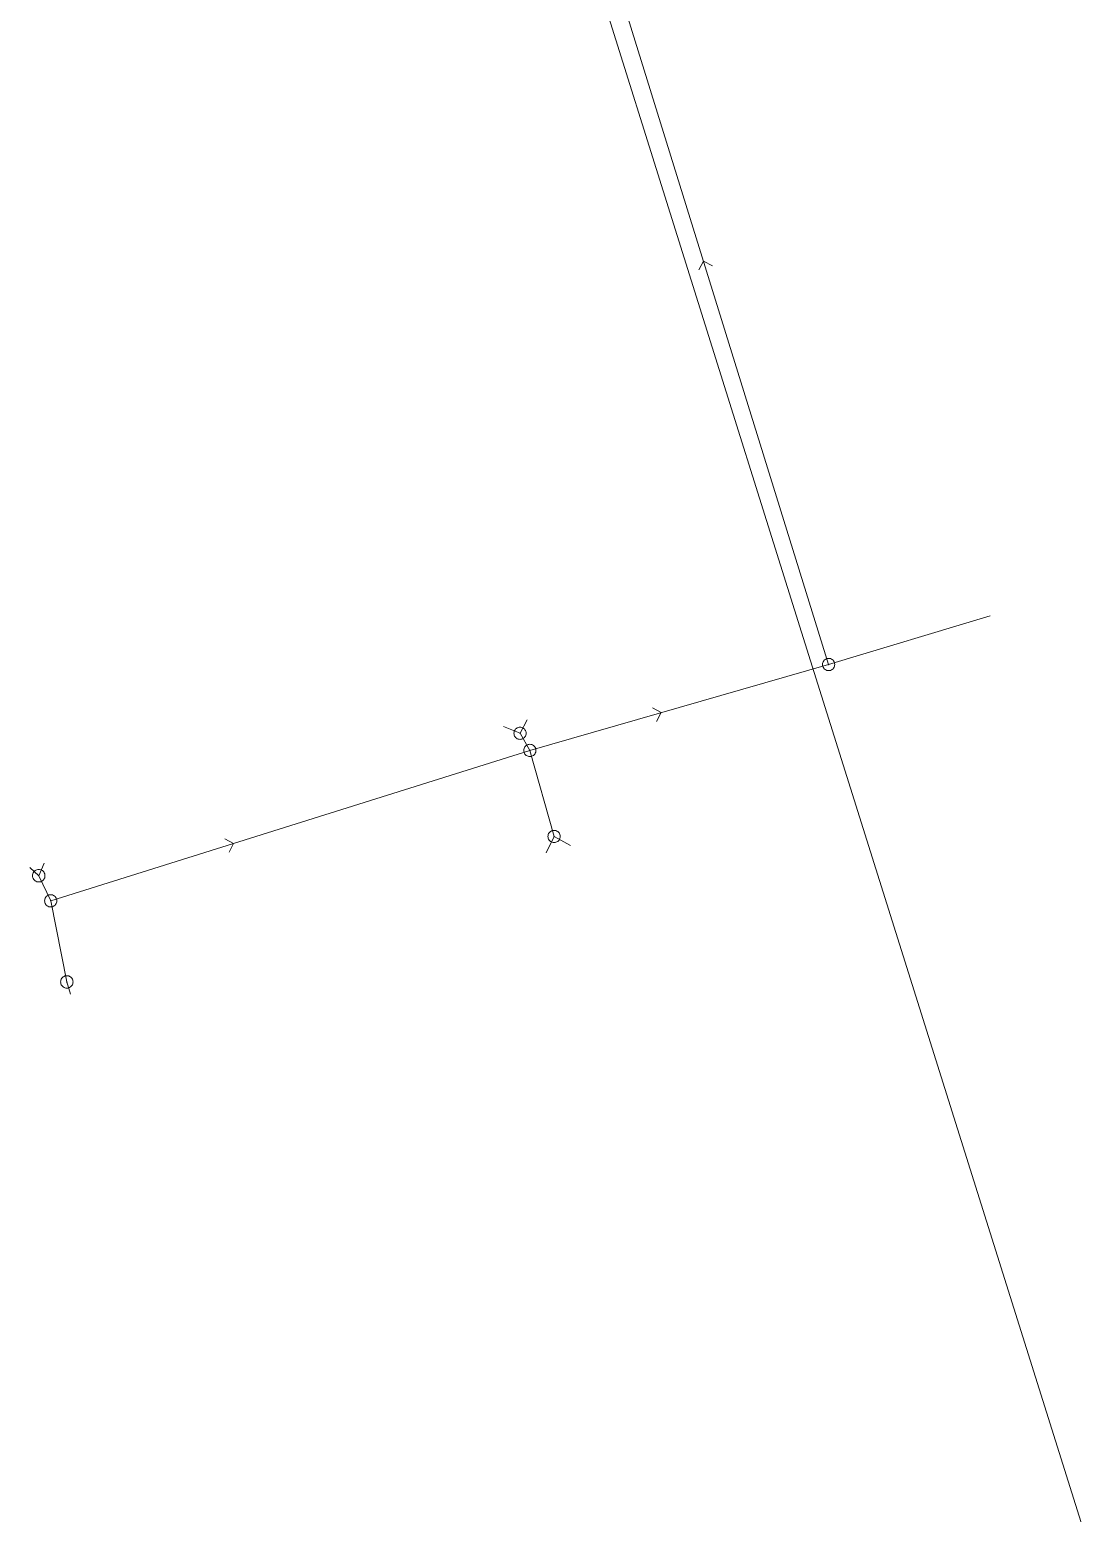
# Model space of a CAD drawing. Header units: metres. Extents: x 25504150 to 25508618, y 6694193 to 6702753.
# Drawn here: x 25504933.5 to 25505013.1, y 6700563 to 6700674.6 of the extents above; entities that cross this region are included whole.
import ezdxf

# ---------------------------------------------------------------- set-up
doc = ezdxf.new("R2010")
doc.units = ezdxf.units.M
for name, pattern in [('Sewer_node', [0]), ('Viemariputket', [0]), ('Viemarivarusteet', [0])]:
    doc.linetypes.add(name, pattern=pattern)
for name, color, linetype, lineweight in [('Sewer_node', 7, 'Sewer_node', 0), ('Viemariputket', 7, 'Viemariputket', 0), ('Viemarivarusteet', 7, 'Viemarivarusteet', 0)]:
    doc.layers.add(name, color=color, linetype=linetype, lineweight=lineweight)

msp = doc.modelspace()

# ---------------------------------------------------------------- linework, layer by layer
at = {"layer": 'Sewer_node', "color": 46, "linetype": 'Continuous', "true_color": 0x7f5f00, "flags": 128}
for points in [[(25504984.82, 6700656.86), (25504984.15, 6700657.2), (25504983.81, 6700656.54)], [(25504980.63, 6700622.59), (25504980.98, 6700623.25), (25504980.33, 6700623.61)], [(25504948.49, 6700612.75), (25504948.83, 6700613.42), (25504948.17, 6700613.76)]]:
    msp.add_lwpolyline(points, dxfattribs=at)
for points, elevation in [([(25504994.02, 6700626.87), (25504994.01, 6700626.94), (25504994, 6700627.01), (25504993.97, 6700627.08), (25504993.93, 6700627.14), (25504993.89, 6700627.2), (25504993.83, 6700627.24), (25504993.77, 6700627.28), (25504993.7, 6700627.31), (25504993.63, 6700627.32), (25504993.56, 6700627.33), (25504993.49, 6700627.32), (25504993.42, 6700627.31), (25504993.35, 6700627.28), (25504993.29, 6700627.24), (25504993.23, 6700627.2), (25504993.19, 6700627.14), (25504993.15, 6700627.08), (25504993.12, 6700627.01), (25504993.11, 6700626.94), (25504993.1, 6700626.87), (25504993.11, 6700626.8), (25504993.12, 6700626.73), (25504993.15, 6700626.66), (25504993.19, 6700626.6), (25504993.23, 6700626.54), (25504993.29, 6700626.5), (25504993.35, 6700626.46), (25504993.42, 6700626.43), (25504993.49, 6700626.42), (25504993.56, 6700626.41), (25504993.63, 6700626.42), (25504993.7, 6700626.43), (25504993.77, 6700626.46), (25504993.83, 6700626.5), (25504993.89, 6700626.54), (25504993.93, 6700626.6), (25504993.97, 6700626.66), (25504994, 6700626.73), (25504994.01, 6700626.8)], 55.73), ([(25504970.82, 6700621.7), (25504970.81, 6700621.77), (25504970.8, 6700621.84), (25504970.77, 6700621.91), (25504970.73, 6700621.97), (25504970.69, 6700622.03), (25504970.63, 6700622.07), (25504970.57, 6700622.11), (25504970.5, 6700622.14), (25504970.43, 6700622.15), (25504970.36, 6700622.16), (25504970.29, 6700622.15), (25504970.22, 6700622.14), (25504970.15, 6700622.11), (25504970.09, 6700622.07), (25504970.03, 6700622.03), (25504969.99, 6700621.97), (25504969.95, 6700621.91), (25504969.92, 6700621.84), (25504969.91, 6700621.77), (25504969.9, 6700621.7), (25504969.91, 6700621.63), (25504969.92, 6700621.56), (25504969.95, 6700621.49), (25504969.99, 6700621.43), (25504970.03, 6700621.37), (25504970.09, 6700621.33), (25504970.15, 6700621.29), (25504970.22, 6700621.26), (25504970.29, 6700621.25), (25504970.36, 6700621.24), (25504970.43, 6700621.25), (25504970.5, 6700621.26), (25504970.57, 6700621.29), (25504970.63, 6700621.33), (25504970.69, 6700621.37), (25504970.73, 6700621.43), (25504970.77, 6700621.49), (25504970.8, 6700621.56), (25504970.81, 6700621.63)], 55.52), ([(25504971.56, 6700620.41), (25504971.55, 6700620.48), (25504971.54, 6700620.55), (25504971.51, 6700620.62), (25504971.47, 6700620.68), (25504971.43, 6700620.74), (25504971.37, 6700620.78), (25504971.31, 6700620.82), (25504971.24, 6700620.85), (25504971.17, 6700620.86), (25504971.1, 6700620.87), (25504971.03, 6700620.86), (25504970.96, 6700620.85), (25504970.89, 6700620.82), (25504970.83, 6700620.78), (25504970.77, 6700620.74), (25504970.73, 6700620.68), (25504970.69, 6700620.62), (25504970.66, 6700620.55), (25504970.65, 6700620.48), (25504970.64, 6700620.41), (25504970.65, 6700620.34), (25504970.66, 6700620.27), (25504970.69, 6700620.2), (25504970.73, 6700620.14), (25504970.77, 6700620.08), (25504970.83, 6700620.04), (25504970.89, 6700620), (25504970.96, 6700619.97), (25504971.03, 6700619.96), (25504971.1, 6700619.95), (25504971.17, 6700619.96), (25504971.24, 6700619.97), (25504971.31, 6700620), (25504971.37, 6700620.04), (25504971.43, 6700620.08), (25504971.47, 6700620.14), (25504971.51, 6700620.2), (25504971.54, 6700620.27), (25504971.55, 6700620.34)], 55.59), ([(25504973.38, 6700613.94), (25504973.37, 6700614.01), (25504973.36, 6700614.08), (25504973.33, 6700614.15), (25504973.29, 6700614.21), (25504973.25, 6700614.27), (25504973.19, 6700614.31), (25504973.13, 6700614.35), (25504973.06, 6700614.38), (25504972.99, 6700614.39), (25504972.92, 6700614.4), (25504972.85, 6700614.39), (25504972.78, 6700614.38), (25504972.71, 6700614.35), (25504972.65, 6700614.31), (25504972.59, 6700614.27), (25504972.55, 6700614.21), (25504972.51, 6700614.15), (25504972.48, 6700614.08), (25504972.47, 6700614.01), (25504972.46, 6700613.94), (25504972.47, 6700613.87), (25504972.48, 6700613.8), (25504972.51, 6700613.73), (25504972.55, 6700613.67), (25504972.59, 6700613.61), (25504972.65, 6700613.57), (25504972.71, 6700613.53), (25504972.78, 6700613.5), (25504972.85, 6700613.49), (25504972.92, 6700613.48), (25504972.99, 6700613.49), (25504973.06, 6700613.5), (25504973.13, 6700613.53), (25504973.19, 6700613.57), (25504973.25, 6700613.61), (25504973.29, 6700613.67), (25504973.33, 6700613.73), (25504973.36, 6700613.8), (25504973.37, 6700613.87)], 55.65), ([(25504934.65, 6700610.99), (25504934.64, 6700611.06), (25504934.63, 6700611.14), (25504934.6, 6700611.2), (25504934.56, 6700611.27), (25504934.51, 6700611.32), (25504934.46, 6700611.37), (25504934.39, 6700611.41), (25504934.33, 6700611.44), (25504934.25, 6700611.45), (25504934.18, 6700611.46), (25504934.11, 6700611.45), (25504934.03, 6700611.44), (25504933.97, 6700611.41), (25504933.9, 6700611.37), (25504933.85, 6700611.32), (25504933.8, 6700611.27), (25504933.76, 6700611.2), (25504933.73, 6700611.14), (25504933.72, 6700611.06), (25504933.71, 6700610.99), (25504933.72, 6700610.92), (25504933.73, 6700610.84), (25504933.76, 6700610.78), (25504933.8, 6700610.71), (25504933.85, 6700610.66), (25504933.9, 6700610.61), (25504933.97, 6700610.57), (25504934.03, 6700610.54), (25504934.11, 6700610.53), (25504934.18, 6700610.52), (25504934.25, 6700610.53), (25504934.33, 6700610.54), (25504934.39, 6700610.57), (25504934.46, 6700610.61), (25504934.51, 6700610.66), (25504934.56, 6700610.71), (25504934.6, 6700610.78), (25504934.63, 6700610.84), (25504934.64, 6700610.92)], 55.23), ([(25504936.76, 6700603), (25504936.75, 6700603.07), (25504936.74, 6700603.15), (25504936.71, 6700603.21), (25504936.67, 6700603.28), (25504936.62, 6700603.33), (25504936.57, 6700603.38), (25504936.5, 6700603.42), (25504936.44, 6700603.45), (25504936.36, 6700603.46), (25504936.29, 6700603.47), (25504936.22, 6700603.46), (25504936.14, 6700603.45), (25504936.08, 6700603.42), (25504936.01, 6700603.38), (25504935.96, 6700603.33), (25504935.91, 6700603.28), (25504935.87, 6700603.21), (25504935.84, 6700603.15), (25504935.83, 6700603.07), (25504935.82, 6700603), (25504935.83, 6700602.93), (25504935.84, 6700602.85), (25504935.87, 6700602.79), (25504935.91, 6700602.72), (25504935.96, 6700602.67), (25504936.01, 6700602.62), (25504936.08, 6700602.58), (25504936.14, 6700602.55), (25504936.22, 6700602.54), (25504936.29, 6700602.53), (25504936.36, 6700602.54), (25504936.44, 6700602.55), (25504936.5, 6700602.58), (25504936.57, 6700602.62), (25504936.62, 6700602.67), (25504936.67, 6700602.72), (25504936.71, 6700602.79), (25504936.74, 6700602.85), (25504936.75, 6700602.93)], 55.14)]:
    msp.add_lwpolyline(points, close=True, dxfattribs=dict(at, elevation=elevation))
msp.add_lwpolyline([(25504935.54, 6700609.1), (25504935.53, 6700609.17), (25504935.52, 6700609.24), (25504935.49, 6700609.31), (25504935.45, 6700609.37), (25504935.41, 6700609.43), (25504935.35, 6700609.47), (25504935.29, 6700609.51), (25504935.22, 6700609.54), (25504935.15, 6700609.55), (25504935.08, 6700609.56), (25504935.01, 6700609.55), (25504934.94, 6700609.54), (25504934.87, 6700609.51), (25504934.81, 6700609.47), (25504934.75, 6700609.43), (25504934.71, 6700609.37), (25504934.67, 6700609.31), (25504934.64, 6700609.24), (25504934.63, 6700609.17), (25504934.62, 6700609.1), (25504934.63, 6700609.03), (25504934.64, 6700608.96), (25504934.67, 6700608.89), (25504934.71, 6700608.83), (25504934.75, 6700608.77), (25504934.81, 6700608.73), (25504934.87, 6700608.69), (25504934.94, 6700608.66), (25504935.01, 6700608.65), (25504935.08, 6700608.64), (25504935.15, 6700608.65), (25504935.22, 6700608.66), (25504935.29, 6700608.69), (25504935.35, 6700608.73), (25504935.41, 6700608.77), (25504935.45, 6700608.83), (25504935.49, 6700608.89), (25504935.52, 6700608.96), (25504935.53, 6700609.03)], close=True, dxfattribs=at)
at = {"layer": 'Viemariputket', "color": 1, "linetype": 'Continuous', "lineweight": 15}
for p, q in [((25504977.3, 6700679.31), (25504993.56, 6700626.87)), ((25504993.56, 6700626.87), (25505005.71, 6700630.54)), ((25504993.56, 6700626.87), (25504971.1, 6700620.41)), ((25504970.36, 6700621.7), (25504969.13, 6700622.2)), ((25504970.36, 6700621.7), (25504970.9, 6700622.72)), ((25504971.1, 6700620.41), (25504970.36, 6700621.7)), ((25504935.08, 6700609.1), (25504971.1, 6700620.41)), ((25504972.92, 6700613.94, 53.21), (25504971.1, 6700620.41, 53.13)), ((25504972.92, 6700613.94, 53.99), (25504972.32, 6700612.71)), ((25504972.92, 6700613.94, 54), (25504974.16, 6700613.26)), ((25504934.18, 6700610.99), (25504934.58, 6700611.93)), ((25504934.18, 6700610.99), (25504933.5, 6700611.61)), ((25504935.08, 6700609.1), (25504934.18, 6700610.99)), ((25504935.08, 6700609.1), (25504936.29, 6700603)), ((25504936.29, 6700603), (25504936.56, 6700602.09))]:
    msp.add_line(p, q, dxfattribs=at)
at = {"layer": 'Viemariputket', "color": 251, "linetype": 'Continuous', "lineweight": 5, "true_color": 0x595959}
msp.add_polyline3d([(25505013.08, 6700560.67, 55.06), (25504991.51, 6700629.29, 0), (25504966.63, 6700708.74, 0)], dxfattribs=at)
at = {"layer": 'Viemarivarusteet', "color": 1}
for p in [(25504993.56, 6700626.87, 55.73), (25504970.36, 6700621.7, 55.52), (25504971.1, 6700620.41, 55.59), (25504972.92, 6700613.94, 55.65), (25504934.18, 6700610.99, 55.23), (25504935.08, 6700609.1), (25504936.29, 6700603, 55.14)]:
    msp.add_point(p, dxfattribs=at)

doc.saveas('drawing.dxf')
